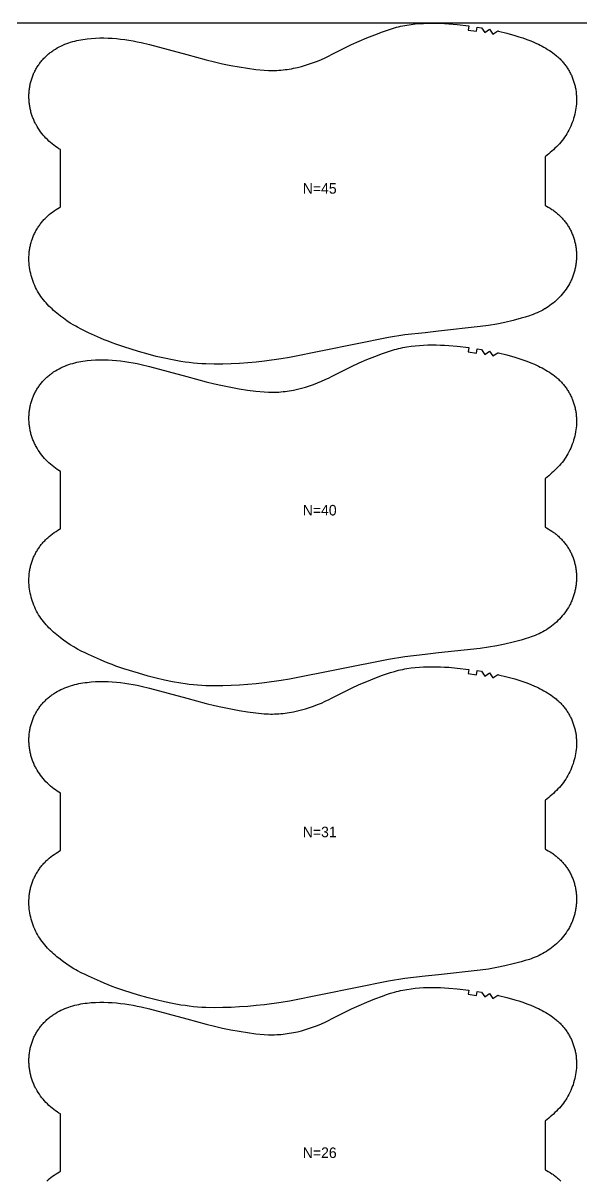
# Model space of a CAD drawing. Header units: inches. Extents: x 0 to 1851, y 0 to 1084.
# Drawn here: x 527 to 793, y 532 to 1084 of the extents above; entities that cross this region are included whole.
import ezdxf

# ---------------------------------------------------------------- set-up
doc = ezdxf.new("R2010")
doc.units = ezdxf.units.IN

msp = doc.modelspace()

# ---------------------------------------------------------------- linework, layer by layer
at = {"layer": '1'}
for points in [[(0, 0), (1850.872, 0), (1850.872, 1083.5292), (0, 1083.5292), (0, 0)], [(638.0732, 1061.5009), (642.0602, 1061.1276), (644.0587, 1061.0265), (645.0586, 1061.0023), (646.0588, 1060.9974), (647.0589, 1061.013), (648.0587, 1061.049), (649.0577, 1061.105), (650.0556, 1061.1808), (651.0519, 1061.2758), (652.0464, 1061.3898), (653.0385, 1061.5224), (654.0279, 1061.6732), (655.0143, 1061.8419), (655.9975, 1062.0279), (657.9536, 1062.4501), (659.8954, 1062.9357), (661.8218, 1063.4807), (663.7316, 1064.0818), (665.6227, 1064.7387), (667.4929, 1065.4518), (669.3398, 1066.2215), (671.1624, 1067.046), (672.9656, 1067.9138), (674.1856, 1068.5292), (683.6891, 1073.3227), (687.3288, 1074.9887), (691.0133, 1076.5544), (694.7318, 1078.0352), (698.4835, 1079.4328), (700.3726, 1080.0975), (702.2734, 1080.7267), (704.1885, 1081.3061), (705.1524, 1081.5726), (706.1209, 1081.8212), (707.0944, 1082.0506), (708.0724, 1082.2609), (709.0545, 1082.4527), (710.0403, 1082.6265), (712.0206, 1082.9224), (714.0096, 1083.1529), (716.0039, 1083.3228), (718.0019, 1083.438), (720.0023, 1083.5047), (722.0039, 1083.5292), (724.0056, 1083.5166), (726.0066, 1083.4677), (728.0062, 1083.382), (730.0037, 1083.2591), (733.9908, 1082.9075), (739.5957, 1082.2325), (739.3288, 1080.2504), (743.2465, 1079.6826), (743.5543, 1081.6587), (745.5287, 1081.3396), (747.1441, 1079.0288), (749.465, 1080.629), (751.0153, 1078.2758), (753.3796, 1079.808), (753.7405, 1079.7259), (757.6267, 1078.7678), (761.4805, 1077.6831), (763.3938, 1077.0929), (765.2948, 1076.4652), (767.18, 1075.7935), (769.0461, 1075.0715), (770.8893, 1074.2931), (771.801, 1073.8811), (772.7054, 1073.4533), (773.6019, 1073.0089), (774.4899, 1072.5474), (775.3689, 1072.0683), (776.2383, 1071.5709), (777.0973, 1071.0546), (777.9442, 1070.5183), (778.7769, 1069.9609), (779.5935, 1069.3813), (780.392, 1068.7784), (781.1703, 1068.151), (781.5513, 1067.8278), (781.9265, 1067.4981), (782.2956, 1067.1616), (782.6585, 1066.8184), (783.0149, 1066.4682), (783.3647, 1066.1112), (783.7077, 1065.7476), (784.0439, 1065.3774), (784.3731, 1065.0009), (784.6953, 1064.6183), (785.0104, 1064.2296), (785.3182, 1063.835), (785.6186, 1063.4347), (785.9117, 1063.0288), (786.1971, 1062.6176), (786.4749, 1062.201), (786.745, 1061.7794), (787.0072, 1061.3528), (787.2615, 1060.9214), (787.5077, 1060.4853), (787.7457, 1060.0448), (787.9755, 1059.6), (788.197, 1059.151), (788.4101, 1058.698), (788.6148, 1058.2412), (788.811, 1057.7806), (788.9986, 1057.3166), (789.1775, 1056.8492), (789.3478, 1056.3786), (789.5092, 1055.905), (789.6617, 1055.4285), (789.8054, 1054.9493), (789.94, 1054.4675), (790.0655, 1053.9834), (790.1819, 1053.497), (790.2891, 1053.0085), (790.387, 1052.5182), (790.4757, 1052.0261), (790.5553, 1051.5324), (790.6258, 1051.0373), (790.6873, 1050.541), (790.7399, 1050.0436), (790.7836, 1049.5452), (790.8185, 1049.046), (790.8624, 1048.0461), (790.872, 1047.0451), (790.8479, 1046.0442), (790.7908, 1045.0448), (790.7012, 1044.0481), (790.5796, 1043.055), (790.4264, 1042.0663), (790.2422, 1041.0829), (790.0274, 1040.1055), (789.7825, 1039.1349), (789.5081, 1038.172), (789.2044, 1037.2176), (788.8721, 1036.2725), (788.5111, 1035.338), (788.1215, 1034.4152), (787.7032, 1033.5054), (787.2563, 1032.6099), (786.7808, 1031.7298), (786.2766, 1030.8664), (785.7438, 1030.021), (785.1827, 1029.1945), (784.5948, 1028.3866), (783.9819, 1027.5971), (783.3457, 1026.8253), (782.6881, 1026.0708), (782.0108, 1025.3333), (781.3157, 1024.6121), (780.6045, 1023.9068), (779.8788, 1023.2171), (779.1395, 1022.5423), (778.3874, 1021.882), (777.6233, 1021.2358), (776.0618, 1019.9832), (775.872, 1019.8406), (775.872, 996.6928), (776.5253, 996.3601), (777.4018, 995.8767), (778.2618, 995.3641), (779.1039, 994.8226), (779.5178, 994.541), (779.9266, 994.2523), (780.3303, 993.9564), (780.7285, 993.6534), (781.1212, 993.3433), (781.5082, 993.0261), (781.8892, 992.702), (782.2641, 992.3708), (782.6327, 992.0326), (782.9949, 991.6875), (783.3504, 991.3354), (783.6991, 990.9766), (784.0409, 990.6111), (784.3757, 990.2391), (784.7032, 989.8608), (785.0235, 989.4762), (785.3363, 989.0856), (785.6415, 988.689), (785.939, 988.2866), (786.2287, 987.8786), (786.5103, 987.465), (786.7839, 987.0461), (787.0492, 986.6219), (787.3061, 986.1926), (787.5545, 985.7584), (787.7943, 985.3194), (788.0253, 984.8757), (788.2475, 984.4275), (788.4608, 983.9751), (788.6653, 983.5185), (788.8609, 983.058), (789.0476, 982.5938), (789.2253, 982.1261), (789.394, 981.655), (789.5537, 981.1808), (789.7044, 980.7035), (789.846, 980.2235), (789.9785, 979.7409), (790.1019, 979.2559), (790.2161, 978.7687), (790.3211, 978.2794), (790.4169, 977.7884), (790.5034, 977.2956), (790.5808, 976.8014), (790.6489, 976.3058), (790.708, 975.809), (790.7579, 975.3113), (790.7987, 974.8127), (790.8305, 974.3134), (790.8533, 973.8135), (790.8671, 973.3133), (790.872, 972.8129), (790.868, 972.3124), (790.855, 971.812), (790.8333, 971.3119), (790.8028, 970.8122), (790.7635, 970.3131), (790.7154, 969.8148), (790.6587, 969.3173), (790.5932, 968.821), (790.5191, 968.3258), (790.4363, 967.8321), (790.3448, 967.3399), (790.2447, 966.8495), (790.1359, 966.361), (790.0185, 965.8745), (789.8924, 965.3903), (789.7577, 964.9084), (789.6144, 964.4292), (789.4624, 963.9526), (789.3019, 963.4789), (789.1327, 963.0083), (788.955, 962.5409), (788.7687, 962.0769), (788.5738, 961.6165), (788.3705, 961.1597), (788.1589, 960.7066), (787.9391, 960.2574), (787.7114, 959.8121), (787.4757, 959.3708), (786.9814, 958.5007), (786.4573, 957.6479), (785.9045, 956.8131), (785.3242, 955.997), (784.7174, 955.2005), (784.0854, 954.4243), (783.4288, 953.6688), (782.7486, 952.9349), (782.0454, 952.2229), (781.3201, 951.5334), (780.5735, 950.8671), (779.8064, 950.2246), (779.0196, 949.6062), (778.2138, 949.0127), (777.3901, 948.4441), (776.5496, 947.9006), (775.872, 947.4907), (775.6931, 947.3825), (774.8218, 946.8897), (773.9367, 946.4226), (773.0387, 945.9811), (772.129, 945.5656), (771.2085, 945.1756), (770.2784, 944.8092), (769.3399, 944.4641), (768.3941, 944.1378), (766.4853, 943.532), (764.5612, 942.9728), (760.6919, 941.9429), (756.7971, 941.023), (752.8761, 940.2157), (748.9318, 939.5315), (744.9686, 938.9729), (725.0692, 936.8154), (718.732, 936.102), (709.1581, 935.0242), (701.2574, 933.7304), (654.1625, 924.2658), (650.2119, 923.6207), (642.2791, 922.5358), (638.3009, 922.0913), (634.3141, 921.7316), (630.3205, 921.4545), (626.3226, 921.2553), (622.3211, 921.135), (618.3176, 921.102), (614.3157, 921.1875), (612.3168, 921.2856), (610.3202, 921.4234), (608.3268, 921.6019), (606.3377, 921.8218), (604.3535, 922.0833), (602.3746, 922.3839), (598.4337, 923.0885), (594.5159, 923.9103), (590.6201, 924.8306), (586.745, 925.835), (582.2081, 927.1211), (575.2497, 929.3059), (571.4579, 930.5936), (569.5767, 931.2764), (567.7102, 931.9963), (565.8608, 932.7581), (564.0249, 933.5533), (558.4189, 936.102), (556.7328, 936.8686), (554.9333, 937.744), (553.1601, 938.6684), (552.286, 939.1539), (551.4207, 939.6552), (549.7165, 940.703), (548.0468, 941.8069), (546.4112, 942.9619), (545, 944.0219), (544.8102, 944.1644), (543.2487, 945.417), (542.4845, 946.0633), (541.7325, 946.7236), (540.9932, 947.3983), (540.2675, 948.0881), (539.5563, 948.7933), (538.8611, 949.5145), (538.1839, 950.2521), (537.5262, 951.0065), (536.8901, 951.7783), (536.2771, 952.5679), (535.6892, 953.3757), (535.1282, 954.2023), (534.5954, 955.0477), (534.0912, 955.9111), (533.6157, 956.7911), (533.1688, 957.6867), (532.7505, 958.5964), (532.3609, 959.5192), (531.9999, 960.4538), (531.6675, 961.3988), (531.3639, 962.3532), (531.0894, 963.3162), (530.8446, 964.2867), (530.6298, 965.2641), (530.4456, 966.2476), (530.2924, 967.2363), (530.1708, 968.2294), (530.0812, 969.2261), (530.024, 970.2255), (530, 971.2263), (530.0096, 972.2274), (530.0535, 973.2273), (530.0884, 973.7264), (530.1321, 974.2248), (530.1847, 974.7222), (530.2462, 975.2186), (530.3167, 975.7137), (530.3963, 976.2074), (530.485, 976.6995), (530.5829, 977.1898), (530.6901, 977.6782), (530.8065, 978.1646), (530.932, 978.6488), (531.0666, 979.1305), (531.2102, 979.6097), (531.3628, 980.0862), (531.5242, 980.5599), (531.6944, 981.0305), (531.8734, 981.4978), (532.061, 981.9619), (532.2572, 982.4224), (532.4618, 982.8793), (532.675, 983.3323), (532.8965, 983.7813), (533.1263, 984.2261), (533.3643, 984.6666), (533.6105, 985.1026), (533.8648, 985.534), (534.127, 985.9606), (534.397, 986.3823), (534.6749, 986.7988), (534.9603, 987.2101), (535.2533, 987.616), (535.5538, 988.0163), (535.8616, 988.4108), (536.1767, 988.7995), (536.4989, 989.1822), (536.8281, 989.5587), (537.1643, 989.9288), (537.5073, 990.2925), (537.8571, 990.6494), (538.2134, 990.9996), (538.5763, 991.3429), (538.9455, 991.6793), (539.3207, 992.0091), (539.7017, 992.3323), (540.48, 992.9597), (541.2785, 993.5626), (542.0951, 994.1422), (542.9278, 994.6995), (543.7747, 995.2358), (544.6337, 995.7521), (545, 995.9617), (545, 1023.3095), (544.3224, 1023.7194), (543.4818, 1024.2628), (542.6582, 1024.8314), (541.8524, 1025.425), (541.0656, 1026.0433), (540.2984, 1026.6859), (539.5519, 1027.3522), (538.8266, 1028.0416), (538.1234, 1028.7536), (537.4432, 1029.4876), (536.7866, 1030.243), (536.1546, 1031.0193), (535.5478, 1031.8158), (534.9675, 1032.6318), (534.4147, 1033.4666), (533.8906, 1034.3195), (533.3963, 1035.1895), (533.1606, 1035.6308), (532.9329, 1036.0761), (532.7131, 1036.5253), (532.5015, 1036.9784), (532.2982, 1037.4352), (532.1033, 1037.8957), (531.917, 1038.3597), (531.7393, 1038.8271), (531.5701, 1039.2977), (531.4096, 1039.7713), (531.2576, 1040.2479), (531.1143, 1040.7272), (530.9796, 1041.209), (530.8535, 1041.6933), (530.7361, 1042.1797), (530.6273, 1042.6683), (530.5272, 1043.1587), (530.4357, 1043.6509), (530.3529, 1044.1446), (530.2788, 1044.6397), (530.2133, 1045.1361), (530.1566, 1045.6335), (530.1085, 1046.1319), (530.0692, 1046.631), (530.0387, 1047.1307), (530.0169, 1047.6308), (530.004, 1048.1311), (530, 1048.6316), (530.0049, 1049.132), (530.0187, 1049.6323), (530.0415, 1050.1321), (530.0733, 1050.6314), (530.1141, 1051.13), (530.164, 1051.6278), (530.223, 1052.1245), (530.2912, 1052.6201), (530.3686, 1053.1143), (530.4551, 1053.6071), (530.5509, 1054.0982), (530.6559, 1054.5874), (530.7701, 1055.0747), (530.8935, 1055.5597), (531.026, 1056.0423), (531.1676, 1056.5223), (531.3182, 1056.9995), (531.478, 1057.4737), (531.6467, 1057.9448), (531.8244, 1058.4126), (532.0111, 1058.8768), (532.2066, 1059.3373), (532.4111, 1059.7938), (532.6245, 1060.2463), (532.8467, 1060.6944), (533.0777, 1061.1381), (533.3175, 1061.5772), (533.5659, 1062.0114), (533.8228, 1062.4406), (534.0881, 1062.8648), (534.3617, 1063.2837), (534.6433, 1063.6973), (534.933, 1064.1054), (535.2305, 1064.5077), (535.5357, 1064.9043), (535.8485, 1065.295), (536.1688, 1065.6795), (536.4963, 1066.0579), (536.8311, 1066.4299), (537.1729, 1066.7953), (537.5216, 1067.1542), (537.8771, 1067.5062), (538.2393, 1067.8513), (538.6079, 1068.1895), (538.9828, 1068.5207), (539.3638, 1068.8449), (539.7508, 1069.162), (540.1435, 1069.4721), (540.5417, 1069.7751), (540.9454, 1070.071), (541.3542, 1070.3597), (541.7681, 1070.6413), (542.6102, 1071.1829), (543.4702, 1071.6955), (544.3467, 1072.1789), (545.2383, 1072.633), (546.1438, 1073.0581), (547.0621, 1073.4547), (547.9922, 1073.8231), (548.9329, 1074.1639), (549.8832, 1074.4774), (550.8419, 1074.7641), (551.8079, 1075.0243), (552.7803, 1075.2588), (553.7582, 1075.4685), (554.741, 1075.6548), (555.7282, 1075.8189), (556.7189, 1075.9622), (557.7126, 1076.0858), (559.7062, 1076.2795), (561.7043, 1076.4087), (563.7047, 1076.4761), (565.7058, 1076.4831), (567.7061, 1076.4308), (569.7041, 1076.3213), (571.6988, 1076.1583), (573.6894, 1075.9463), (575.6751, 1075.6898), (577.6551, 1075.3923), (579.6282, 1075.054), (581.5935, 1074.6741), (583.5497, 1074.2517), (587.4355, 1073.293), (605.1702, 1068.5292), (614.4992, 1066.0233), (618.3893, 1065.0782), (622.2959, 1064.2038), (626.2189, 1063.4063), (630.156, 1062.6828), (634.1061, 1062.0361), (638.0732, 1061.5009)], [(638.0732, 908.2339), (642.0602, 907.8606), (644.0587, 907.7595), (645.0586, 907.7353), (646.0588, 907.7304), (647.0589, 907.746), (648.0587, 907.782), (649.0577, 907.838), (650.0556, 907.9138), (651.0519, 908.0088), (652.0464, 908.1228), (653.0385, 908.2554), (654.0279, 908.4062), (655.0143, 908.5749), (655.9975, 908.7609), (657.9536, 909.1831), (659.8954, 909.6687), (661.8218, 910.2137), (663.7316, 910.8148), (665.6227, 911.4717), (667.4929, 912.1848), (669.3398, 912.9545), (671.1624, 913.779), (672.9656, 914.6468), (674.1856, 915.2622), (683.6891, 920.0557), (687.3288, 921.7217), (691.0133, 923.2874), (694.7318, 924.7682), (698.4835, 926.1658), (700.3726, 926.8305), (702.2734, 927.4597), (704.1885, 928.0391), (705.1524, 928.3056), (706.1209, 928.5542), (707.0944, 928.7836), (708.0724, 928.9939), (709.0545, 929.1857), (710.0403, 929.3595), (712.0206, 929.6554), (714.0096, 929.8859), (716.0039, 930.0558), (718.0019, 930.171), (720.0023, 930.2377), (722.0039, 930.2622), (724.0056, 930.2496), (726.0066, 930.2007), (728.0062, 930.115), (730.0037, 929.9921), (733.9908, 929.6405), (739.5957, 928.9655), (739.3288, 926.9834), (743.2465, 926.4156), (743.5543, 928.3917), (745.5287, 928.0726), (747.1441, 925.7618), (749.465, 927.362), (751.0153, 925.0088), (753.3796, 926.541), (753.7405, 926.4589), (757.6267, 925.5008), (761.4805, 924.4161), (763.3938, 923.8259), (765.2948, 923.1982), (767.18, 922.5265), (769.0461, 921.8045), (770.8893, 921.0261), (771.801, 920.6141), (772.7054, 920.1863), (773.6019, 919.7419), (774.4899, 919.2804), (775.3689, 918.8013), (776.2383, 918.3039), (777.0973, 917.7876), (777.9442, 917.2513), (778.7769, 916.6939), (779.5935, 916.1143), (780.392, 915.5114), (781.1703, 914.884), (781.5513, 914.5608), (781.9265, 914.2311), (782.2956, 913.8946), (782.6585, 913.5514), (783.0149, 913.2012), (783.3647, 912.8442), (783.7077, 912.4806), (784.0439, 912.1104), (784.3731, 911.7339), (784.6953, 911.3513), (785.0104, 910.9626), (785.3182, 910.568), (785.6186, 910.1677), (785.9117, 909.7618), (786.1971, 909.3506), (786.4749, 908.934), (786.745, 908.5124), (787.0072, 908.0858), (787.2615, 907.6544), (787.5077, 907.2183), (787.7457, 906.7778), (787.9755, 906.333), (788.197, 905.884), (788.4101, 905.431), (788.6148, 904.9742), (788.811, 904.5136), (788.9986, 904.0496), (789.1775, 903.5822), (789.3478, 903.1116), (789.5092, 902.638), (789.6617, 902.1615), (789.8054, 901.6823), (789.94, 901.2005), (790.0655, 900.7164), (790.1819, 900.23), (790.2891, 899.7415), (790.387, 899.2512), (790.4757, 898.7591), (790.5553, 898.2654), (790.6258, 897.7703), (790.6873, 897.274), (790.7399, 896.7766), (790.7836, 896.2782), (790.8185, 895.779), (790.8624, 894.7791), (790.872, 893.7781), (790.8479, 892.7772), (790.7908, 891.7778), (790.7012, 890.7811), (790.5796, 889.788), (790.4264, 888.7993), (790.2422, 887.8159), (790.0274, 886.8385), (789.7825, 885.8679), (789.5081, 884.905), (789.2044, 883.9506), (788.8721, 883.0055), (788.5111, 882.071), (788.1215, 881.1482), (787.7032, 880.2384), (787.2563, 879.3429), (786.7808, 878.4628), (786.2766, 877.5994), (785.7438, 876.754), (785.1827, 875.9275), (784.5948, 875.1196), (783.9819, 874.3301), (783.3457, 873.5583), (782.6881, 872.8038), (782.0108, 872.0663), (781.3157, 871.3451), (780.6045, 870.6398), (779.8788, 869.9501), (779.1395, 869.2753), (778.3874, 868.615), (777.6233, 867.9688), (776.0618, 866.7162), (775.872, 866.5736), (775.872, 843.4258), (776.5253, 843.0931), (777.4018, 842.6097), (778.2618, 842.0971), (779.1039, 841.5556), (779.5178, 841.274), (779.9266, 840.9853), (780.3303, 840.6894), (780.7285, 840.3864), (781.1212, 840.0763), (781.5082, 839.7591), (781.8892, 839.435), (782.2641, 839.1038), (782.6327, 838.7656), (782.9949, 838.4205), (783.3504, 838.0684), (783.6991, 837.7096), (784.0409, 837.3441), (784.3757, 836.9721), (784.7032, 836.5938), (785.0235, 836.2092), (785.3363, 835.8186), (785.6415, 835.422), (785.939, 835.0196), (786.2287, 834.6116), (786.5103, 834.198), (786.7839, 833.7791), (787.0492, 833.3549), (787.3061, 832.9256), (787.5545, 832.4914), (787.7943, 832.0524), (788.0253, 831.6087), (788.2475, 831.1605), (788.4608, 830.7081), (788.6653, 830.2515), (788.8609, 829.791), (789.0476, 829.3268), (789.2253, 828.8591), (789.394, 828.388), (789.5537, 827.9138), (789.7044, 827.4365), (789.846, 826.9565), (789.9785, 826.4739), (790.1019, 825.9889), (790.2161, 825.5017), (790.3211, 825.0124), (790.4169, 824.5214), (790.5034, 824.0286), (790.5808, 823.5344), (790.6489, 823.0388), (790.708, 822.542), (790.7579, 822.0443), (790.7987, 821.5457), (790.8305, 821.0464), (790.8533, 820.5465), (790.8671, 820.0463), (790.872, 819.5459), (790.868, 819.0454), (790.855, 818.545), (790.8333, 818.0449), (790.8028, 817.5452), (790.7635, 817.0461), (790.7154, 816.5478), (790.6587, 816.0503), (790.5932, 815.554), (790.5191, 815.0588), (790.4363, 814.5651), (790.3448, 814.0729), (790.2447, 813.5825), (790.1359, 813.094), (790.0185, 812.6075), (789.8924, 812.1233), (789.7577, 811.6414), (789.6144, 811.1622), (789.4624, 810.6856), (789.3019, 810.2119), (789.1327, 809.7413), (788.955, 809.2739), (788.7687, 808.8099), (788.5738, 808.3495), (788.3705, 807.8927), (788.1589, 807.4396), (787.9391, 806.9904), (787.7114, 806.5451), (787.4757, 806.1038), (786.9814, 805.2337), (786.4573, 804.3809), (785.9045, 803.5461), (785.3242, 802.73), (784.7174, 801.9335), (784.0854, 801.1573), (783.4288, 800.4018), (782.7486, 799.6679), (782.0454, 798.9559), (781.3201, 798.2664), (780.5735, 797.6001), (779.8064, 796.9576), (779.0196, 796.3392), (778.2138, 795.7457), (777.3901, 795.1771), (776.5496, 794.6336), (775.872, 794.2237), (775.6931, 794.1155), (774.8218, 793.6227), (773.9367, 793.1556), (773.0387, 792.7141), (772.129, 792.2986), (771.2085, 791.9086), (770.2784, 791.5422), (769.3399, 791.1971), (768.3941, 790.8708), (766.4853, 790.265), (764.5612, 789.7058), (760.6919, 788.6759), (756.7971, 787.756), (752.8761, 786.9487), (748.9318, 786.2645), (744.9686, 785.7059), (725.0692, 783.5484), (718.732, 782.835), (709.1581, 781.7572), (701.2574, 780.4634), (654.1625, 770.9988), (650.2119, 770.3537), (642.2791, 769.2688), (638.3009, 768.8243), (634.3141, 768.4646), (630.3205, 768.1875), (626.3226, 767.9883), (622.3211, 767.868), (618.3176, 767.835), (614.3157, 767.9205), (612.3168, 768.0186), (610.3202, 768.1564), (608.3268, 768.3349), (606.3377, 768.5548), (604.3535, 768.8163), (602.3746, 769.1169), (598.4337, 769.8215), (594.5159, 770.6433), (590.6201, 771.5636), (586.745, 772.568), (582.2081, 773.8541), (575.2497, 776.0389), (571.4579, 777.3266), (569.5767, 778.0094), (567.7102, 778.7293), (565.8608, 779.4911), (564.0249, 780.2863), (558.4189, 782.835), (556.7328, 783.6016), (554.9333, 784.477), (553.1601, 785.4014), (552.286, 785.8869), (551.4207, 786.3882), (549.7165, 787.436), (548.0468, 788.5399), (546.4112, 789.6949), (545, 790.7549), (544.8102, 790.8974), (543.2487, 792.15), (542.4845, 792.7963), (541.7325, 793.4566), (540.9932, 794.1313), (540.2675, 794.8211), (539.5563, 795.5263), (538.8611, 796.2475), (538.1839, 796.9851), (537.5262, 797.7395), (536.8901, 798.5113), (536.2771, 799.3009), (535.6892, 800.1087), (535.1282, 800.9353), (534.5954, 801.7807), (534.0912, 802.6441), (533.6157, 803.5241), (533.1688, 804.4197), (532.7505, 805.3294), (532.3609, 806.2522), (531.9999, 807.1868), (531.6675, 808.1318), (531.3639, 809.0862), (531.0894, 810.0492), (530.8446, 811.0197), (530.6298, 811.9971), (530.4456, 812.9806), (530.2924, 813.9693), (530.1708, 814.9624), (530.0812, 815.9591), (530.024, 816.9585), (530, 817.9593), (530.0096, 818.9604), (530.0535, 819.9603), (530.0884, 820.4594), (530.1321, 820.9578), (530.1847, 821.4552), (530.2462, 821.9516), (530.3167, 822.4467), (530.3963, 822.9404), (530.485, 823.4325), (530.5829, 823.9228), (530.6901, 824.4112), (530.8065, 824.8976), (530.932, 825.3818), (531.0666, 825.8635), (531.2102, 826.3427), (531.3628, 826.8192), (531.5242, 827.2929), (531.6944, 827.7635), (531.8734, 828.2308), (532.061, 828.6949), (532.2572, 829.1554), (532.4618, 829.6123), (532.675, 830.0653), (532.8965, 830.5143), (533.1263, 830.9591), (533.3643, 831.3996), (533.6105, 831.8356), (533.8648, 832.267), (534.127, 832.6936), (534.397, 833.1153), (534.6749, 833.5318), (534.9603, 833.9431), (535.2533, 834.349), (535.5538, 834.7493), (535.8616, 835.1438), (536.1767, 835.5325), (536.4989, 835.9152), (536.8281, 836.2917), (537.1643, 836.6618), (537.5073, 837.0255), (537.8571, 837.3824), (538.2134, 837.7326), (538.5763, 838.0759), (538.9455, 838.4123), (539.3207, 838.7421), (539.7017, 839.0653), (540.48, 839.6927), (541.2785, 840.2956), (542.0951, 840.8752), (542.9278, 841.4325), (543.7747, 841.9688), (544.6337, 842.4851), (545, 842.6947), (545, 870.0425), (544.3224, 870.4524), (543.4818, 870.9958), (542.6582, 871.5644), (541.8524, 872.158), (541.0656, 872.7763), (540.2984, 873.4189), (539.5519, 874.0852), (538.8266, 874.7746), (538.1234, 875.4866), (537.4432, 876.2206), (536.7866, 876.976), (536.1546, 877.7523), (535.5478, 878.5488), (534.9675, 879.3648), (534.4147, 880.1996), (533.8906, 881.0525), (533.3963, 881.9225), (533.1606, 882.3638), (532.9329, 882.8091), (532.7131, 883.2583), (532.5015, 883.7114), (532.2982, 884.1682), (532.1033, 884.6287), (531.917, 885.0927), (531.7393, 885.5601), (531.5701, 886.0307), (531.4096, 886.5043), (531.2576, 886.9809), (531.1143, 887.4602), (530.9796, 887.942), (530.8535, 888.4263), (530.7361, 888.9127), (530.6273, 889.4013), (530.5272, 889.8917), (530.4357, 890.3839), (530.3529, 890.8776), (530.2788, 891.3727), (530.2133, 891.8691), (530.1566, 892.3665), (530.1085, 892.8649), (530.0692, 893.364), (530.0387, 893.8637), (530.0169, 894.3638), (530.004, 894.8641), (530, 895.3646), (530.0049, 895.865), (530.0187, 896.3653), (530.0415, 896.8651), (530.0733, 897.3644), (530.1141, 897.863), (530.164, 898.3608), (530.223, 898.8575), (530.2912, 899.3531), (530.3686, 899.8473), (530.4551, 900.3401), (530.5509, 900.8312), (530.6559, 901.3204), (530.7701, 901.8077), (530.8935, 902.2927), (531.026, 902.7753), (531.1676, 903.2553), (531.3182, 903.7325), (531.478, 904.2067), (531.6467, 904.6778), (531.8244, 905.1456), (532.0111, 905.6098), (532.2066, 906.0703), (532.4111, 906.5268), (532.6245, 906.9793), (532.8467, 907.4274), (533.0777, 907.8711), (533.3175, 908.3102), (533.5659, 908.7444), (533.8228, 909.1736), (534.0881, 909.5978), (534.3617, 910.0167), (534.6433, 910.4303), (534.933, 910.8384), (535.2305, 911.2407), (535.5357, 911.6373), (535.8485, 912.028), (536.1688, 912.4125), (536.4963, 912.7909), (536.8311, 913.1629), (537.1729, 913.5283), (537.5216, 913.8872), (537.8771, 914.2392), (538.2393, 914.5843), (538.6079, 914.9225), (538.9828, 915.2537), (539.3638, 915.5779), (539.7508, 915.895), (540.1435, 916.2051), (540.5417, 916.5081), (540.9454, 916.804), (541.3542, 917.0927), (541.7681, 917.3743), (542.6102, 917.9159), (543.4702, 918.4285), (544.3467, 918.9119), (545.2383, 919.366), (546.1438, 919.7911), (547.0621, 920.1877), (547.9922, 920.5561), (548.9329, 920.8969), (549.8832, 921.2104), (550.8419, 921.4971), (551.8079, 921.7573), (552.7803, 921.9918), (553.7582, 922.2015), (554.741, 922.3878), (555.7282, 922.5519), (556.7189, 922.6952), (557.7126, 922.8188), (559.7062, 923.0125), (561.7043, 923.1417), (563.7047, 923.2091), (565.7058, 923.2161), (567.7061, 923.1638), (569.7041, 923.0543), (571.6988, 922.8913), (573.6894, 922.6793), (575.6751, 922.4228), (577.6551, 922.1253), (579.6282, 921.787), (581.5935, 921.4071), (583.5497, 920.9847), (587.4355, 920.026), (605.1702, 915.2622), (614.4992, 912.7563), (618.3893, 911.8112), (622.2959, 910.9368), (626.2189, 910.1393), (630.156, 909.4158), (634.1061, 908.7691), (638.0732, 908.2339)], [(638.0732, 754.9669), (642.0602, 754.5936), (644.0587, 754.4925), (645.0586, 754.4683), (646.0588, 754.4634), (647.0589, 754.479), (648.0587, 754.515), (649.0577, 754.571), (650.0556, 754.6468), (651.0519, 754.7418), (652.0464, 754.8558), (653.0385, 754.9884), (654.0279, 755.1392), (655.0143, 755.3079), (655.9975, 755.4939), (657.9536, 755.9161), (659.8954, 756.4017), (661.8218, 756.9467), (663.7316, 757.5478), (665.6227, 758.2047), (667.4929, 758.9178), (669.3398, 759.6875), (671.1624, 760.512), (672.9656, 761.3798), (674.1856, 761.9952), (683.6891, 766.7887), (687.3288, 768.4547), (691.0133, 770.0204), (694.7318, 771.5012), (698.4835, 772.8988), (700.3726, 773.5635), (702.2734, 774.1927), (704.1885, 774.7721), (705.1524, 775.0386), (706.1209, 775.2872), (707.0944, 775.5166), (708.0724, 775.7269), (709.0545, 775.9187), (710.0403, 776.0925), (712.0206, 776.3884), (714.0096, 776.6189), (716.0039, 776.7888), (718.0019, 776.904), (720.0023, 776.9707), (722.0039, 776.9952), (724.0056, 776.9826), (726.0066, 776.9337), (728.0062, 776.848), (730.0037, 776.7251), (733.9908, 776.3735), (739.5957, 775.6985), (739.3288, 773.7164), (743.2465, 773.1486), (743.5543, 775.1247), (745.5287, 774.8056), (747.1441, 772.4948), (749.465, 774.095), (751.0153, 771.7418), (753.3796, 773.274), (753.7405, 773.1919), (757.6267, 772.2338), (761.4805, 771.1491), (763.3938, 770.5589), (765.2948, 769.9312), (767.18, 769.2595), (769.0461, 768.5375), (770.8893, 767.7591), (771.801, 767.3471), (772.7054, 766.9193), (773.6019, 766.4749), (774.4899, 766.0134), (775.3689, 765.5343), (776.2383, 765.0369), (777.0973, 764.5206), (777.9442, 763.9843), (778.7769, 763.4269), (779.5935, 762.8473), (780.392, 762.2444), (781.1703, 761.617), (781.5513, 761.2938), (781.9265, 760.9641), (782.2956, 760.6276), (782.6585, 760.2844), (783.0149, 759.9342), (783.3647, 759.5772), (783.7077, 759.2136), (784.0439, 758.8434), (784.3731, 758.4669), (784.6953, 758.0843), (785.0104, 757.6956), (785.3182, 757.301), (785.6186, 756.9007), (785.9117, 756.4948), (786.1971, 756.0836), (786.4749, 755.667), (786.745, 755.2454), (787.0072, 754.8188), (787.2615, 754.3874), (787.5077, 753.9513), (787.7457, 753.5108), (787.9755, 753.066), (788.197, 752.617), (788.4101, 752.164), (788.6148, 751.7072), (788.811, 751.2466), (788.9986, 750.7826), (789.1775, 750.3152), (789.3478, 749.8446), (789.5092, 749.371), (789.6617, 748.8945), (789.8054, 748.4153), (789.94, 747.9335), (790.0655, 747.4494), (790.1819, 746.963), (790.2891, 746.4745), (790.387, 745.9842), (790.4757, 745.4921), (790.5553, 744.9984), (790.6258, 744.5033), (790.6873, 744.007), (790.7399, 743.5096), (790.7836, 743.0112), (790.8185, 742.512), (790.8624, 741.5121), (790.872, 740.5111), (790.8479, 739.5102), (790.7908, 738.5108), (790.7012, 737.5141), (790.5796, 736.521), (790.4264, 735.5323), (790.2422, 734.5489), (790.0274, 733.5715), (789.7825, 732.6009), (789.5081, 731.638), (789.2044, 730.6836), (788.8721, 729.7385), (788.5111, 728.804), (788.1215, 727.8812), (787.7032, 726.9714), (787.2563, 726.0759), (786.7808, 725.1958), (786.2766, 724.3324), (785.7438, 723.487), (785.1827, 722.6605), (784.5948, 721.8526), (783.9819, 721.0631), (783.3457, 720.2913), (782.6881, 719.5368), (782.0108, 718.7993), (781.3157, 718.0781), (780.6045, 717.3728), (779.8788, 716.6831), (779.1395, 716.0083), (778.3874, 715.348), (777.6233, 714.7018), (776.0618, 713.4492), (775.872, 713.3066), (775.872, 690.1588), (776.5253, 689.8261), (777.4018, 689.3427), (778.2618, 688.8301), (779.1039, 688.2886), (779.5178, 688.007), (779.9266, 687.7183), (780.3303, 687.4224), (780.7285, 687.1194), (781.1212, 686.8093), (781.5082, 686.4921), (781.8892, 686.168), (782.2641, 685.8368), (782.6327, 685.4986), (782.9949, 685.1535), (783.3504, 684.8014), (783.6991, 684.4426), (784.0409, 684.0771), (784.3757, 683.7051), (784.7032, 683.3268), (785.0235, 682.9422), (785.3363, 682.5516), (785.6415, 682.155), (785.939, 681.7526), (786.2287, 681.3446), (786.5103, 680.931), (786.7839, 680.5121), (787.0492, 680.0879), (787.3061, 679.6586), (787.5545, 679.2244), (787.7943, 678.7854), (788.0253, 678.3417), (788.2475, 677.8935), (788.4608, 677.4411), (788.6653, 676.9845), (788.8609, 676.524), (789.0476, 676.0598), (789.2253, 675.5921), (789.394, 675.121), (789.5537, 674.6468), (789.7044, 674.1695), (789.846, 673.6895), (789.9785, 673.2069), (790.1019, 672.7219), (790.2161, 672.2347), (790.3211, 671.7454), (790.4169, 671.2544), (790.5034, 670.7616), (790.5808, 670.2674), (790.6489, 669.7718), (790.708, 669.275), (790.7579, 668.7773), (790.7987, 668.2787), (790.8305, 667.7794), (790.8533, 667.2795), (790.8671, 666.7793), (790.872, 666.2789), (790.868, 665.7784), (790.855, 665.278), (790.8333, 664.7779), (790.8028, 664.2782), (790.7635, 663.7791), (790.7154, 663.2808), (790.6587, 662.7833), (790.5932, 662.287), (790.5191, 661.7918), (790.4363, 661.2981), (790.3448, 660.8059), (790.2447, 660.3155), (790.1359, 659.827), (790.0185, 659.3405), (789.8924, 658.8563), (789.7577, 658.3744), (789.6144, 657.8952), (789.4624, 657.4186), (789.3019, 656.9449), (789.1327, 656.4743), (788.955, 656.0069), (788.7687, 655.5429), (788.5738, 655.0825), (788.3705, 654.6257), (788.1589, 654.1726), (787.9391, 653.7234), (787.7114, 653.2781), (787.4757, 652.8368), (786.9814, 651.9667), (786.4573, 651.1139), (785.9045, 650.2791), (785.3242, 649.463), (784.7174, 648.6665), (784.0854, 647.8903), (783.4288, 647.1348), (782.7486, 646.4009), (782.0454, 645.6889), (781.3201, 644.9994), (780.5735, 644.3331), (779.8064, 643.6906), (779.0196, 643.0722), (778.2138, 642.4787), (777.3901, 641.9101), (776.5496, 641.3666), (775.872, 640.9567), (775.6931, 640.8485), (774.8218, 640.3557), (773.9367, 639.8886), (773.0387, 639.4471), (772.129, 639.0316), (771.2085, 638.6416), (770.2784, 638.2752), (769.3399, 637.9301), (768.3941, 637.6038), (766.4853, 636.998), (764.5612, 636.4388), (760.6919, 635.4089), (756.7971, 634.489), (752.8761, 633.6817), (748.9318, 632.9975), (744.9686, 632.4389), (725.0692, 630.2814), (718.732, 629.568), (709.1581, 628.4902), (701.2574, 627.1964), (654.1625, 617.7318), (650.2119, 617.0867), (642.2791, 616.0018), (638.3009, 615.5573), (634.3141, 615.1976), (630.3205, 614.9205), (626.3226, 614.7213), (622.3211, 614.601), (618.3176, 614.568), (614.3157, 614.6535), (612.3168, 614.7516), (610.3202, 614.8894), (608.3268, 615.0679), (606.3377, 615.2878), (604.3535, 615.5493), (602.3746, 615.8499), (598.4337, 616.5545), (594.5159, 617.3763), (590.6201, 618.2966), (586.745, 619.301), (582.2081, 620.5871), (575.2497, 622.7719), (571.4579, 624.0596), (569.5767, 624.7424), (567.7102, 625.4623), (565.8608, 626.2241), (564.0249, 627.0193), (558.4189, 629.568), (556.7328, 630.3346), (554.9333, 631.21), (553.1601, 632.1344), (552.286, 632.6199), (551.4207, 633.1212), (549.7165, 634.169), (548.0468, 635.2729), (546.4112, 636.4279), (545, 637.4879), (544.8102, 637.6304), (543.2487, 638.883), (542.4845, 639.5293), (541.7325, 640.1896), (540.9932, 640.8643), (540.2675, 641.5541), (539.5563, 642.2593), (538.8611, 642.9805), (538.1839, 643.7181), (537.5262, 644.4725), (536.8901, 645.2443), (536.2771, 646.0339), (535.6892, 646.8417), (535.1282, 647.6683), (534.5954, 648.5137), (534.0912, 649.3771), (533.6157, 650.2571), (533.1688, 651.1527), (532.7505, 652.0624), (532.3609, 652.9852), (531.9999, 653.9198), (531.6675, 654.8648), (531.3639, 655.8192), (531.0894, 656.7822), (530.8446, 657.7527), (530.6298, 658.7301), (530.4456, 659.7136), (530.2924, 660.7023), (530.1708, 661.6954), (530.0812, 662.6921), (530.024, 663.6915), (530, 664.6923), (530.0096, 665.6934), (530.0535, 666.6933), (530.0884, 667.1924), (530.1321, 667.6908), (530.1847, 668.1882), (530.2462, 668.6846), (530.3167, 669.1797), (530.3963, 669.6734), (530.485, 670.1655), (530.5829, 670.6558), (530.6901, 671.1442), (530.8065, 671.6306), (530.932, 672.1148), (531.0666, 672.5965), (531.2102, 673.0757), (531.3628, 673.5522), (531.5242, 674.0259), (531.6944, 674.4965), (531.8734, 674.9638), (532.061, 675.4279), (532.2572, 675.8884), (532.4618, 676.3453), (532.675, 676.7983), (532.8965, 677.2473), (533.1263, 677.6921), (533.3643, 678.1326), (533.6105, 678.5686), (533.8648, 679), (534.127, 679.4266), (534.397, 679.8483), (534.6749, 680.2648), (534.9603, 680.6761), (535.2533, 681.082), (535.5538, 681.4823), (535.8616, 681.8768), (536.1767, 682.2655), (536.4989, 682.6482), (536.8281, 683.0247), (537.1643, 683.3948), (537.5073, 683.7585), (537.8571, 684.1154), (538.2134, 684.4656), (538.5763, 684.8089), (538.9455, 685.1453), (539.3207, 685.4751), (539.7017, 685.7983), (540.48, 686.4257), (541.2785, 687.0286), (542.0951, 687.6082), (542.9278, 688.1655), (543.7747, 688.7018), (544.6337, 689.2181), (545, 689.4277), (545, 716.7755), (544.3224, 717.1854), (543.4818, 717.7288), (542.6582, 718.2974), (541.8524, 718.891), (541.0656, 719.5093), (540.2984, 720.1519), (539.5519, 720.8182), (538.8266, 721.5076), (538.1234, 722.2196), (537.4432, 722.9536), (536.7866, 723.709), (536.1546, 724.4853), (535.5478, 725.2818), (534.9675, 726.0978), (534.4147, 726.9326), (533.8906, 727.7855), (533.3963, 728.6555), (533.1606, 729.0968), (532.9329, 729.5421), (532.7131, 729.9913), (532.5015, 730.4444), (532.2982, 730.9012), (532.1033, 731.3617), (531.917, 731.8257), (531.7393, 732.2931), (531.5701, 732.7637), (531.4096, 733.2373), (531.2576, 733.7139), (531.1143, 734.1932), (530.9796, 734.675), (530.8535, 735.1593), (530.7361, 735.6457), (530.6273, 736.1343), (530.5272, 736.6247), (530.4357, 737.1169), (530.3529, 737.6106), (530.2788, 738.1057), (530.2133, 738.6021), (530.1566, 739.0995), (530.1085, 739.5979), (530.0692, 740.097), (530.0387, 740.5967), (530.0169, 741.0968), (530.004, 741.5971), (530, 742.0976), (530.0049, 742.598), (530.0187, 743.0983), (530.0415, 743.5981), (530.0733, 744.0974), (530.1141, 744.596), (530.164, 745.0938), (530.223, 745.5905), (530.2912, 746.0861), (530.3686, 746.5803), (530.4551, 747.0731), (530.5509, 747.5642), (530.6559, 748.0534), (530.7701, 748.5407), (530.8935, 749.0257), (531.026, 749.5083), (531.1676, 749.9883), (531.3182, 750.4655), (531.478, 750.9397), (531.6467, 751.4108), (531.8244, 751.8786), (532.0111, 752.3428), (532.2066, 752.8033), (532.4111, 753.2598), (532.6245, 753.7123), (532.8467, 754.1604), (533.0777, 754.6041), (533.3175, 755.0432), (533.5659, 755.4774), (533.8228, 755.9066), (534.0881, 756.3308), (534.3617, 756.7497), (534.6433, 757.1633), (534.933, 757.5714), (535.2305, 757.9737), (535.5357, 758.3703), (535.8485, 758.761), (536.1688, 759.1455), (536.4963, 759.5239), (536.8311, 759.8959), (537.1729, 760.2613), (537.5216, 760.6202), (537.8771, 760.9722), (538.2393, 761.3173), (538.6079, 761.6555), (538.9828, 761.9867), (539.3638, 762.3109), (539.7508, 762.628), (540.1435, 762.9381), (540.5417, 763.2411), (540.9454, 763.537), (541.3542, 763.8257), (541.7681, 764.1073), (542.6102, 764.6489), (543.4702, 765.1615), (544.3467, 765.6449), (545.2383, 766.099), (546.1438, 766.5241), (547.0621, 766.9207), (547.9922, 767.2891), (548.9329, 767.6299), (549.8832, 767.9434), (550.8419, 768.2301), (551.8079, 768.4903), (552.7803, 768.7248), (553.7582, 768.9345), (554.741, 769.1208), (555.7282, 769.2849), (556.7189, 769.4282), (557.7126, 769.5518), (559.7062, 769.7455), (561.7043, 769.8747), (563.7047, 769.9421), (565.7058, 769.9491), (567.7061, 769.8968), (569.7041, 769.7873), (571.6988, 769.6243), (573.6894, 769.4123), (575.6751, 769.1558), (577.6551, 768.8583), (579.6282, 768.52), (581.5935, 768.1401), (583.5497, 767.7177), (587.4355, 766.759), (605.1702, 761.9952), (614.4992, 759.4893), (618.3893, 758.5442), (622.2959, 757.6698), (626.2189, 756.8723), (630.156, 756.1488), (634.1061, 755.5021), (638.0732, 754.9669)]]:
    msp.add_lwpolyline(points, close=True, dxfattribs=at)
msp.add_lwpolyline([(538.5763, 532.0419), (538.9455, 532.3783), (539.3207, 532.7081), (539.7017, 533.0313), (540.48, 533.6587), (541.2785, 534.2616), (542.0951, 534.8412), (542.9278, 535.3985), (543.7747, 535.9348), (544.6337, 536.4511), (545, 536.6607), (545, 564.0085), (544.3224, 564.4184), (543.4818, 564.9618), (542.6582, 565.5304), (541.8524, 566.124), (541.0656, 566.7423), (540.2984, 567.3849), (539.5519, 568.0512), (538.8266, 568.7406), (538.1234, 569.4526), (537.4432, 570.1866), (536.7866, 570.942), (536.1546, 571.7183), (535.5478, 572.5148), (534.9675, 573.3308), (534.4147, 574.1656), (533.8906, 575.0185), (533.3963, 575.8885), (533.1606, 576.3298), (532.9329, 576.7751), (532.7131, 577.2243), (532.5015, 577.6774), (532.2982, 578.1342), (532.1033, 578.5947), (531.917, 579.0587), (531.7393, 579.5261), (531.5701, 579.9967), (531.4096, 580.4703), (531.2576, 580.9469), (531.1143, 581.4262), (530.9796, 581.908), (530.8535, 582.3923), (530.7361, 582.8787), (530.6273, 583.3673), (530.5272, 583.8577), (530.4357, 584.3499), (530.3529, 584.8436), (530.2788, 585.3387), (530.2133, 585.8351), (530.1566, 586.3325), (530.1085, 586.8309), (530.0692, 587.33), (530.0387, 587.8297), (530.0169, 588.3298), (530.004, 588.8301), (530, 589.3306), (530.0049, 589.831), (530.0187, 590.3313), (530.0415, 590.8311), (530.0733, 591.3304), (530.1141, 591.829), (530.164, 592.3268), (530.223, 592.8235), (530.2912, 593.3191), (530.3686, 593.8133), (530.4551, 594.3061), (530.5509, 594.7972), (530.6559, 595.2864), (530.7701, 595.7737), (530.8935, 596.2587), (531.026, 596.7413), (531.1676, 597.2213), (531.3182, 597.6985), (531.478, 598.1727), (531.6467, 598.6438), (531.8244, 599.1116), (532.0111, 599.5758), (532.2066, 600.0363), (532.4111, 600.4928), (532.6245, 600.9453), (532.8467, 601.3934), (533.0777, 601.8371), (533.3175, 602.2762), (533.5659, 602.7104), (533.8228, 603.1396), (534.0881, 603.5638), (534.3617, 603.9827), (534.6433, 604.3963), (534.933, 604.8044), (535.2305, 605.2067), (535.5357, 605.6033), (535.8485, 605.994), (536.1688, 606.3785), (536.4963, 606.7569), (536.8311, 607.1289), (537.1729, 607.4943), (537.5216, 607.8532), (537.8771, 608.2052), (538.2393, 608.5503), (538.6079, 608.8885), (538.9828, 609.2197), (539.3638, 609.5439), (539.7508, 609.861), (540.1435, 610.1711), (540.5417, 610.4741), (540.9454, 610.77), (541.3542, 611.0587), (541.7681, 611.3403), (542.6102, 611.8819), (543.4702, 612.3945), (544.3467, 612.8779), (545.2383, 613.332), (546.1438, 613.7571), (547.0621, 614.1537), (547.9922, 614.5221), (548.9329, 614.8629), (549.8832, 615.1764), (550.8419, 615.4631), (551.8079, 615.7233), (552.7803, 615.9578), (553.7582, 616.1675), (554.741, 616.3538), (555.7282, 616.5179), (556.7189, 616.6612), (557.7126, 616.7848), (559.7062, 616.9785), (561.7043, 617.1077), (563.7047, 617.1751), (565.7058, 617.1821), (567.7061, 617.1298), (569.7041, 617.0203), (571.6988, 616.8573), (573.6894, 616.6453), (575.6751, 616.3888), (577.6551, 616.0913), (579.6282, 615.753), (581.5935, 615.3731), (583.5497, 614.9507), (587.4355, 613.992), (605.1702, 609.2282), (614.4992, 606.7223), (618.3893, 605.7772), (622.2959, 604.9028), (626.2189, 604.1053), (630.156, 603.3818), (634.1061, 602.7351), (638.0732, 602.1999), (638.0732, 602.1999), (642.0602, 601.8266), (644.0587, 601.7255), (645.0586, 601.7013), (646.0588, 601.6964), (647.0589, 601.712), (648.0587, 601.748), (649.0577, 601.804), (650.0556, 601.8798), (651.0519, 601.9748), (652.0464, 602.0888), (653.0385, 602.2214), (654.0279, 602.3722), (655.0143, 602.5409), (655.9975, 602.7269), (657.9536, 603.1491), (659.8954, 603.6347), (661.8218, 604.1797), (663.7316, 604.7808), (665.6227, 605.4377), (667.4929, 606.1508), (669.3398, 606.9205), (671.1624, 607.745), (672.9656, 608.6128), (674.1856, 609.2282), (683.6891, 614.0217), (687.3288, 615.6877), (691.0133, 617.2534), (694.7318, 618.7342), (698.4835, 620.1318), (700.3726, 620.7965), (702.2734, 621.4257), (704.1885, 622.0051), (705.1524, 622.2716), (706.1209, 622.5202), (707.0944, 622.7496), (708.0724, 622.9599), (709.0545, 623.1517), (710.0403, 623.3255), (712.0206, 623.6214), (714.0096, 623.8519), (716.0039, 624.0218), (718.0019, 624.137), (720.0023, 624.2037), (722.0039, 624.2282), (724.0056, 624.2156), (726.0066, 624.1667), (728.0062, 624.081), (730.0037, 623.9581), (733.9908, 623.6065), (739.5957, 622.9315), (739.3288, 620.9494), (743.2465, 620.3816), (743.5543, 622.3577), (745.5287, 622.0386), (747.1441, 619.7278), (749.465, 621.328), (751.0153, 618.9748), (753.3796, 620.507), (753.7405, 620.4249), (757.6267, 619.4668), (761.4805, 618.3821), (763.3938, 617.7919), (765.2948, 617.1642), (767.18, 616.4925), (769.0461, 615.7705), (770.8893, 614.9921), (771.801, 614.5801), (772.7054, 614.1523), (773.6019, 613.7079), (774.4899, 613.2464), (775.3689, 612.7673), (776.2383, 612.2699), (777.0973, 611.7536), (777.9442, 611.2173), (778.7769, 610.6599), (779.5935, 610.0803), (780.392, 609.4774), (781.1703, 608.85), (781.5513, 608.5268), (781.9265, 608.1971), (782.2956, 607.8606), (782.6585, 607.5174), (783.0149, 607.1672), (783.3647, 606.8102), (783.7077, 606.4466), (784.0439, 606.0764), (784.3731, 605.6999), (784.6953, 605.3173), (785.0104, 604.9286), (785.3182, 604.534), (785.6186, 604.1337), (785.9117, 603.7278), (786.1971, 603.3166), (786.4749, 602.9), (786.745, 602.4784), (787.0072, 602.0518), (787.2615, 601.6204), (787.5077, 601.1843), (787.7457, 600.7438), (787.9755, 600.299), (788.197, 599.85), (788.4101, 599.397), (788.6148, 598.9402), (788.811, 598.4796), (788.9986, 598.0156), (789.1775, 597.5482), (789.3478, 597.0776), (789.5092, 596.604), (789.6617, 596.1275), (789.8054, 595.6483), (789.94, 595.1665), (790.0655, 594.6824), (790.1819, 594.196), (790.2891, 593.7075), (790.387, 593.2172), (790.4757, 592.7251), (790.5553, 592.2314), (790.6258, 591.7363), (790.6873, 591.24), (790.7399, 590.7426), (790.7836, 590.2442), (790.8185, 589.745), (790.8624, 588.7451), (790.872, 587.7441), (790.8479, 586.7432), (790.7908, 585.7438), (790.7012, 584.7471), (790.5796, 583.754), (790.4264, 582.7653), (790.2422, 581.7819), (790.0274, 580.8045), (789.7825, 579.8339), (789.5081, 578.871), (789.2044, 577.9166), (788.8721, 576.9715), (788.5111, 576.037), (788.1215, 575.1142), (787.7032, 574.2044), (787.2563, 573.3089), (786.7808, 572.4288), (786.2766, 571.5654), (785.7438, 570.72), (785.1827, 569.8935), (784.5948, 569.0856), (783.9819, 568.2961), (783.3457, 567.5243), (782.6881, 566.7698), (782.0108, 566.0323), (781.3157, 565.3111), (780.6045, 564.6058), (779.8788, 563.9161), (779.1395, 563.2413), (778.3874, 562.581), (777.6233, 561.9348), (776.0618, 560.6822), (775.872, 560.5396), (775.872, 537.3918), (776.5253, 537.0591), (777.4018, 536.5757), (778.2618, 536.0631), (779.1039, 535.5216), (779.5178, 535.24), (779.9266, 534.9513), (780.3303, 534.6554), (780.7285, 534.3524), (781.1212, 534.0423), (781.5082, 533.7251), (781.8892, 533.401), (782.2641, 533.0698), (782.6327, 532.7316), (782.9949, 532.3865), (783.3504, 532.0344)], dxfattribs=at)

# ---------------------------------------------------------------- texts
for s, p in [('N=45', (660.436, 1002.3156)), ('N=40', (660.436, 849.0486)), ('N=31', (660.436, 695.7816)), ('N=26', (660.436, 543.0146))]:
    msp.add_text(s, height=5, dxfattribs=at).set_placement(p)

doc.saveas('drawing.dxf')
